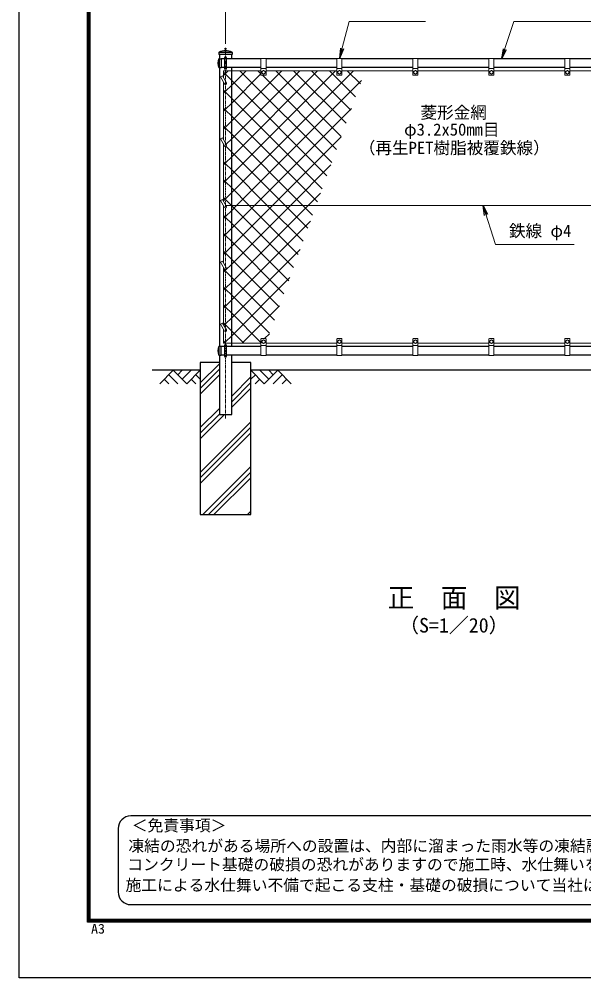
# Model space of a CAD drawing. Units: millimetres, scale not verified. Extents: x -4200 to 4200, y -2970 to 2970.
# Drawn here: x -4200 to -1970, y -2970 to 817 of the extents above; entities that cross this region are included whole.
import ezdxf
from ezdxf.enums import TextEntityAlignment as Align

# ---------------------------------------------------------------- set-up
doc = ezdxf.new("R2010")
doc.units = ezdxf.units.MM
doc.header["$LTSCALE"] = 10
doc.header["$PDMODE"] = 32
doc.header["$PDSIZE"] = 5
doc.linetypes.add('USER1', pattern=[2, 1.25, -0.25, 0.25, -0.25])
for name, color, linetype, lineweight in [('0-0_D-STR1', 1, 'Continuous', 25), ('0-1_D-DCR-HCH', 7, 'Continuous', 13), ('0-2_D-STR3', 3, 'Continuous', 13), ('0-3_D-BMK', 2, 'USER1', 13), ('0-4_D-STR2', 7, 'Continuous', 13), ('0-5_D-STR-DIM', 7, 'Continuous', 13), ('0-6_0', 7, 'Continuous', 25), ('0-8_D-STR4', 7, 'Continuous', 25), ('0-9_D-BGD', 7, 'Continuous', 25), ('0-A_D-STR-TXT', 7, 'Continuous', 13), ('0-B_D-TTL-TXT', 7, 'Continuous', 25), ('0-C_D-TTL', 7, 'Continuous', 25)]:
    doc.layers.add(name, color=color, linetype=linetype, lineweight=lineweight)
doc.layers.add('0-7_DEFPOINTS', color=7, linetype='Continuous')
doc.styles.add('ＭＳ ゴシック', font='')
doc.styles.get('ＭＳ ゴシック').set_extended_font_data('MS Gothic')

# ---------------------------------------------------------------- blocks, each defined once
blk = doc.blocks.new('_Open')
at = {"layer": '0-6_0'}
blk.add_line((-10, 1.667), (0, 0), dxfattribs=at)
blk.add_lwpolyline([(-10, -1.667), (0, 0), (-10, 0)], dxfattribs=at)

msp = doc.modelspace()

# ---------------------------------------------------------------- linework, layer by layer
at = {"layer": '0-0_D-STR1'}
for p, q in [((-3411.07, 685.33), (-3411.07, 677)), ((-3358.87, 685), (-3411.07, 685)), ((-3358.87, 685.33), (-3358.87, 677)), ((-3358.87, 677), (-3411.07, 677)), ((-3410.31, 660.5), (-3401.97, 660.5)), ((-3409.97, 660.5), (-3409.97, 625.5)), ((-3409.27, 677), (-3409.27, 660.5)), ((-3401.97, 660.5), (-3401.97, 625.5)), ((-3388.97, 660), (-3401.97, 660)), ((-3244.97, 660), (-3380.97, 660)), ((-3360.67, 660), (-3360.67, 677)), ((-2944.97, 660), (-3224.97, 660)), ((-2644.97, 660), (-2924.97, 660)), ((-2344.97, 660), (-2624.97, 660)), ((-2044.97, 660), (-2324.97, 660)), ((-1744.97, 660), (-2024.97, 660)), ((-3410.31, 625.5), (-3401.97, 625.5)), ((-3409.27, 625.5), (-3409.27, -475.5)), ((-3388.97, 626), (-3401.97, 626)), ((-3244.97, 626), (-3380.97, 626)), ((-3360.67, -476), (-3360.67, 626)), ((-2944.97, 626), (-3224.97, 626)), ((-2644.97, 626), (-2924.97, 626)), ((-2344.97, 626), (-2624.97, 626)), ((-2044.97, 626), (-2324.97, 626)), ((-1744.97, 626), (-2024.97, 626)), ((-3410.31, -475.5), (-3401.97, -475.5)), ((-3409.97, -510.5), (-3409.97, -475.5)), ((-3401.97, -510.5), (-3401.97, -475.5)), ((-3388.97, -476), (-3401.97, -476)), ((-3244.97, -476), (-3380.97, -476)), ((-2944.97, -476), (-3224.97, -476)), ((-2644.97, -476), (-2924.97, -476)), ((-2344.97, -476), (-2624.97, -476)), ((-2044.97, -476), (-2324.97, -476)), ((-1744.97, -476), (-2024.97, -476)), ((-3410.31, -510.5), (-3401.97, -510.5)), ((-3388.97, -510), (-3401.97, -510)), ((-3244.97, -510), (-3380.97, -510)), ((-2944.97, -510), (-3224.97, -510)), ((-2644.97, -510), (-2924.97, -510)), ((-2344.97, -510), (-2624.97, -510)), ((-2044.97, -510), (-2324.97, -510)), ((-1744.97, -510), (-2024.97, -510))]:
    msp.add_line(p, q, dxfattribs=at)
msp.add_lwpolyline([(-3409.27, -510.5), (-3409.27, -745), (-3360.67, -745), (-3360.67, -510)], dxfattribs=at)
for centre, radius, start, end in [((-3410.07, 685.33), 1, 122.29827, 180), ((-3384.97, 632.66), 59.34, 64.40505, 115.59495), ((-3359.87, 685.33), 1, 0, 57.70173), ((-3379.75, 643), 35.72, 151.52136, 208.47864), ((-3410.31, 659.5), 1, 90, 147.70173), ((-3410.31, 626.5), 1, 212.29827, 270), ((-3379.75, -493), 35.72, 151.52136, 208.47864), ((-3410.31, -476.5), 1, 90, 147.70173), ((-3410.31, -509.5), 1, 212.29827, 270)]:
    msp.add_arc(centre, radius, start, end, dxfattribs=at)
at = {"layer": '0-1_D-DCR-HCH'}
for p, q in [((-3484.97, -619.79), (-3409.27, -544.09)), ((-3484.97, -641.89), (-3409.27, -566.19)), ((-3591.4, -570), (-3644.61, -623.21)), ((-3626.87, -605.47), (-3609.05, -623.21)), ((-3609.14, -587.74), (-3573.5, -623.21)), ((-3591.4, -570), (-3538.19, -623.21)), ((-3573.66, -587.74), (-3555.92, -570)), ((-3555.92, -605.47), (-3520.45, -570)), ((-3538.19, -623.21), (-3484.97, -570)), ((-3520.45, -605.47), (-3502.63, -623.21)), ((-3502.71, -587.74), (-3484.97, -605.39)), ((-3484.97, -663.98), (-3409.27, -588.28)), ((-3360.67, -672.27), (-3284.97, -596.57)), ((-3231.76, -623.21), (-3284.97, -570)), ((-3267.24, -587.74), (-3284.97, -605.39)), ((-3249.5, -605.47), (-3267.32, -623.21)), ((-3214.03, -605.47), (-3249.5, -570)), ((-3178.55, -570), (-3231.76, -623.21)), ((-3196.2, -587.83), (-3214.03, -570)), ((-3160.81, -587.74), (-3196.45, -623.21)), ((-3178.55, -570), (-3125.34, -623.21)), ((-3143.08, -605.47), (-3160.89, -623.21)), ((-3360.67, -694.36), (-3284.97, -618.66)), ((-3360.67, -716.46), (-3284.97, -640.76)), ((-3484.97, -796.57), (-3409.27, -720.87)), ((-3484.97, -818.66), (-3409.27, -742.96)), ((-3484.97, -840.76), (-3389.21, -745)), ((-3484.97, -973.34), (-3284.97, -773.34)), ((-3484.97, -995.44), (-3284.97, -795.44)), ((-3484.97, -1017.54), (-3284.97, -817.54)), ((-3474.85, -1140), (-3284.97, -950.12)), ((-3452.76, -1140), (-3284.97, -972.22)), ((-3430.66, -1140), (-3284.97, -994.31)), ((-3298.08, -1140), (-3284.97, -1126.9))]:
    msp.add_line(p, q, dxfattribs=at)
at = {"layer": '0-2_D-STR3'}
for p, q in [((-3388.97, 621), (-3388.97, 665)), ((-3380.97, 621), (-3380.97, 665)), ((-3244.97, 662), (-3244.97, 597)), ((-3224.97, 662), (-3244.97, 662)), ((-3224.97, 662), (-3224.97, 597)), ((-2944.97, 662), (-2944.97, 597)), ((-2924.97, 662), (-2944.97, 662)), ((-2924.97, 662), (-2924.97, 597)), ((-2644.97, 662), (-2644.97, 597)), ((-2624.97, 662), (-2644.97, 662)), ((-2624.97, 662), (-2624.97, 597)), ((-2344.97, 662), (-2344.97, 597)), ((-2324.97, 662), (-2344.97, 662)), ((-2324.97, 662), (-2324.97, 597)), ((-2044.97, 662), (-2044.97, 597)), ((-2024.97, 662), (-2044.97, 662)), ((-2024.97, 662), (-2024.97, 597)), ((-3392.97, 584.86), (-3392.97, 613)), ((-3392.97, 613), (-3244.97, 613)), ((-3224.97, 622), (-3244.97, 622)), ((-3241.47, 610.74), (-3234.97, 614.5)), ((-3241.47, 610.74), (-3241.47, 603.26)), ((-3234.97, 614.5), (-3228.47, 610.74)), ((-3228.47, 610.74), (-3228.47, 603.26)), ((-3224.97, 613), (-2944.97, 613)), ((-2924.97, 622), (-2944.97, 622)), ((-2941.47, 610.74), (-2934.97, 614.5)), ((-2941.47, 610.74), (-2941.47, 603.26)), ((-2934.97, 614.5), (-2928.47, 610.74)), ((-2928.47, 610.74), (-2928.47, 603.26)), ((-2924.97, 613), (-2644.97, 613)), ((-2624.97, 622), (-2644.97, 622)), ((-2641.47, 610.74), (-2634.97, 614.5)), ((-2641.47, 610.74), (-2641.47, 603.26)), ((-2634.97, 614.5), (-2628.47, 610.74)), ((-2628.47, 610.74), (-2628.47, 603.26)), ((-2624.97, 613), (-2344.97, 613)), ((-2324.97, 622), (-2344.97, 622)), ((-2341.47, 610.74), (-2334.97, 614.5)), ((-2341.47, 610.74), (-2341.47, 603.26)), ((-2334.97, 614.5), (-2328.47, 610.74)), ((-2328.47, 610.74), (-2328.47, 603.26)), ((-2324.97, 613), (-2044.97, 613)), ((-2024.97, 622), (-2044.97, 622)), ((-2041.47, 610.74), (-2034.97, 614.5)), ((-2041.47, 610.74), (-2041.47, 603.26)), ((-2034.97, 614.5), (-2028.47, 610.74)), ((-2028.47, 610.74), (-2028.47, 603.26)), ((-2024.97, 613), (-1744.97, 613)), ((-3404.37, 588.59), (-3397.44, 592.59)), ((-3404.37, 588.59), (-3388.44, 561)), ((-3397.44, 592.59), (-3381.51, 565)), ((-3392.97, 340.86), (-3392.97, 568.86)), ((-3226.97, 595), (-3242.97, 595)), ((-2926.97, 595), (-2942.97, 595)), ((-2941.47, 603.26), (-2934.97, 599.5)), ((-2934.97, 599.5), (-2928.47, 603.26)), ((-2626.97, 595), (-2642.97, 595)), ((-2641.47, 603.26), (-2634.97, 599.5)), ((-2634.97, 599.5), (-2628.47, 603.26)), ((-2326.97, 595), (-2342.97, 595)), ((-2026.97, 595), (-2042.97, 595)), ((-3404.37, 344.59), (-3397.44, 348.59)), ((-3404.37, 344.59), (-3388.44, 317)), ((-3397.44, 348.59), (-3381.51, 321)), ((-3392.97, 96.86), (-3392.97, 324.86)), ((-3404.37, 100.59), (-3397.44, 104.59)), ((-3404.37, 100.59), (-3388.44, 73)), ((-3397.44, 104.59), (-3381.51, 77)), ((-3392.97, -147.14), (-3392.97, 80.86)), ((-1593.06, 81), (-3383.82, 81)), ((-3404.37, -143.41), (-3397.44, -139.41)), ((-3404.37, -143.41), (-3388.44, -171)), ((-3397.44, -139.41), (-3381.51, -167)), ((-3392.97, -391.14), (-3392.97, -163.14)), ((-3404.37, -387.41), (-3397.44, -383.41)), ((-3404.37, -387.41), (-3388.44, -415)), ((-3397.44, -383.41), (-3381.51, -411)), ((-3392.97, -463), (-3392.97, -407.14)), ((-3244.97, -512), (-3244.97, -447)), ((-3226.97, -445), (-3242.97, -445)), ((-3241.47, -460.74), (-3241.47, -453.26)), ((-3228.47, -460.74), (-3228.47, -453.26)), ((-3224.97, -512), (-3224.97, -447)), ((-2944.97, -512), (-2944.97, -447)), ((-2926.97, -445), (-2942.97, -445)), ((-2941.47, -460.74), (-2941.47, -453.26)), ((-2928.47, -460.74), (-2928.47, -453.26)), ((-2924.97, -512), (-2924.97, -447)), ((-2644.97, -512), (-2644.97, -447)), ((-2626.97, -445), (-2642.97, -445)), ((-2641.47, -453.26), (-2634.97, -449.5)), ((-2641.47, -460.74), (-2641.47, -453.26)), ((-2634.97, -449.5), (-2628.47, -453.26)), ((-2628.47, -460.74), (-2628.47, -453.26)), ((-2624.97, -512), (-2624.97, -447)), ((-2344.97, -512), (-2344.97, -447)), ((-2326.97, -445), (-2342.97, -445)), ((-2341.47, -453.26), (-2334.97, -449.5)), ((-2341.47, -460.74), (-2341.47, -453.26)), ((-2334.97, -449.5), (-2328.47, -453.26)), ((-2328.47, -460.74), (-2328.47, -453.26)), ((-2324.97, -512), (-2324.97, -447)), ((-2044.97, -512), (-2044.97, -447)), ((-2026.97, -445), (-2042.97, -445)), ((-2041.47, -460.74), (-2041.47, -453.26)), ((-2028.47, -460.74), (-2028.47, -453.26)), ((-2024.97, -512), (-2024.97, -447)), ((-3392.97, -463), (-3244.97, -463)), ((-3388.97, -515), (-3388.97, -471)), ((-3380.97, -515), (-3380.97, -471)), ((-3224.97, -472), (-3244.97, -472)), ((-3241.47, -460.74), (-3234.97, -464.5)), ((-3234.97, -464.5), (-3228.47, -460.74)), ((-3224.97, -463), (-2944.97, -463)), ((-2924.97, -472), (-2944.97, -472)), ((-2941.47, -460.74), (-2934.97, -464.5)), ((-2934.97, -464.5), (-2928.47, -460.74)), ((-2924.97, -463), (-2644.97, -463)), ((-2624.97, -472), (-2644.97, -472)), ((-2641.47, -460.74), (-2634.97, -464.5)), ((-2634.97, -464.5), (-2628.47, -460.74)), ((-2624.97, -463), (-2344.97, -463)), ((-2324.97, -472), (-2344.97, -472)), ((-2341.47, -460.74), (-2334.97, -464.5)), ((-2334.97, -464.5), (-2328.47, -460.74)), ((-2324.97, -463), (-2044.97, -463)), ((-2024.97, -472), (-2044.97, -472)), ((-2041.47, -460.74), (-2034.97, -464.5)), ((-2034.97, -464.5), (-2028.47, -460.74)), ((-2024.97, -463), (-1744.97, -463)), ((-3224.97, -512), (-3244.97, -512)), ((-2924.97, -512), (-2944.97, -512)), ((-2624.97, -512), (-2644.97, -512)), ((-2324.97, -512), (-2344.97, -512)), ((-2024.97, -512), (-2044.97, -512))]:
    msp.add_line(p, q, dxfattribs=at)
for points in [[(-3241.47, 603.26), (-3234.97, 599.5), (-3228.47, 603.26)], [(-2341.47, 603.26), (-2334.97, 599.5), (-2328.47, 603.26)], [(-2041.47, 603.26), (-2034.97, 599.5), (-2028.47, 603.26)], [(-3241.47, -453.26), (-3234.97, -449.5), (-3228.47, -453.26)], [(-2941.47, -453.26), (-2934.97, -449.5), (-2928.47, -453.26)], [(-2041.47, -453.26), (-2034.97, -449.5), (-2028.47, -453.26)]]:
    msp.add_lwpolyline(points, dxfattribs=at)
for centre in [(-3234.97, 607), (-2934.97, 607), (-2634.97, 607), (-2334.97, 607), (-2034.97, 607), (-3234.97, -457), (-2934.97, -457), (-2634.97, -457), (-2334.97, -457), (-2034.97, -457)]:
    msp.add_circle(centre, 6.49, dxfattribs=at)
for centre, radius, start, end in [((-3384.97, 665), 4, 0, 180), ((-3384.97, 621), 4, 180, 0), ((-3242.97, 597), 2, 180, 270), ((-3226.97, 597), 2, 270, 0), ((-2942.97, 597), 2, 180, 270), ((-2926.97, 597), 2, 270, 0), ((-2642.97, 597), 2, 180, 270), ((-2626.97, 597), 2, 270, 0), ((-2342.97, 597), 2, 180, 270), ((-2326.97, 597), 2, 270, 0), ((-2042.97, 597), 2, 180, 270), ((-2026.97, 597), 2, 270, 0), ((-3384.97, 563), 4, 210, 30), ((-3384.97, 319), 4, 210, 30), ((-3384.97, 75), 4, 210, 30), ((-3384.97, -169), 4, 210, 30), ((-3384.97, -413), 4, 210, 30), ((-3242.97, -447), 2, 90, 180), ((-3226.97, -447), 2, 0, 90), ((-2942.97, -447), 2, 90, 180), ((-2926.97, -447), 2, 0, 90), ((-2642.97, -447), 2, 90, 180), ((-2626.97, -447), 2, 0, 90), ((-2342.97, -447), 2, 90, 180), ((-2326.97, -447), 2, 0, 90), ((-2042.97, -447), 2, 90, 180), ((-2026.97, -447), 2, 0, 90), ((-3384.97, -471), 4, 0, 180), ((-3384.97, -515), 4, 180, 0)]:
    msp.add_arc(centre, radius, start, end, dxfattribs=at)
at = {"layer": '0-3_D-BMK'}
msp.add_line((-3384.97, -760), (-3384.97, 700), dxfattribs=at)
at = {"layer": '0-4_D-STR2'}
for p, q in [((-3360.67, 273.49), (-3021.16, 613)), ((-3360.67, 202.78), (-2950.45, 613)), ((-2965.53, 250.3), (-3328.23, 613)), ((-3244.97, 600.46), (-3257.52, 613)), ((-2927.79, 353.98), (-3186.81, 613)), ((-2908.92, 405.83), (-3116.1, 613)), ((-2890.05, 457.67), (-3045.38, 613)), ((-2871.18, 509.51), (-2974.67, 613)), ((-2852.31, 561.35), (-2903.96, 613)), ((-3341.03, 81), (-2847.53, 574.5)), ((-2946.66, 302.14), (-3239.52, 595)), ((-3384.97, 528.33), (-3392.97, 536.33)), ((-3360.67, 504.03), (-3384.97, 528.33)), ((-3003.27, 146.62), (-3360.67, 504.03)), ((-3384.97, 457.62), (-3392.97, 465.62)), ((-3360.67, 433.32), (-3384.97, 457.62)), ((-3270.32, 81), (-2887.99, 463.33)), ((-3022.13, 94.77), (-3360.67, 433.32)), ((-3199.61, 81), (-2928.46, 352.15)), ((-3392.07, 323.29), (-3392.97, 324.19)), ((-3392.97, 311.9), (-3388.21, 316.67)), ((-3384.97, 249.19), (-3360.67, 273.49)), ((-3384.97, 245.48), (-3392.97, 253.48)), ((-3392.97, 241.19), (-3384.97, 249.19)), ((-3360.67, 221.18), (-3384.97, 245.48)), ((-3128.9, 81), (-2968.92, 240.98)), ((-3384.97, 178.48), (-3360.67, 202.78)), ((-3220.49, 81), (-3360.67, 221.18)), ((-3384.97, 174.77), (-3392.97, 182.77)), ((-3392.97, 170.48), (-3384.97, 178.48)), ((-3360.67, 150.47), (-3384.97, 174.77)), ((-3291.2, 81), (-3360.67, 150.47)), ((-3058.19, 81), (-3009.38, 129.8)), ((-3360.67, 61.36), (-3341.03, 81)), ((-3360.67, -9.35), (-3270.32, 81)), ((-3360.67, -80.06), (-3199.61, 81)), ((-3360.67, -150.78), (-3128.9, 81)), ((-3360.67, -221.49), (-3058.19, 81)), ((-3097.61, -112.59), (-3291.2, 81)), ((-3078.74, -60.75), (-3220.49, 81)), ((-3384.97, 33.35), (-3392.97, 41.35)), ((-3384.97, 37.06), (-3360.67, 61.36)), ((-3392.97, 29.06), (-3384.97, 37.06)), ((-3360.67, 9.05), (-3384.97, 33.35)), ((-3135.35, -216.28), (-3360.67, 9.05)), ((-3384.97, -37.36), (-3392.97, -29.36)), ((-3392.97, -41.65), (-3384.97, -33.65)), ((-3384.97, -33.65), (-3360.67, -9.35)), ((-3360.67, -61.66), (-3384.97, -37.36)), ((-3154.22, -268.12), (-3360.67, -61.66)), ((-3384.97, -108.07), (-3392.97, -100.07)), ((-3392.97, -112.36), (-3384.97, -104.36)), ((-3384.97, -104.36), (-3360.67, -80.06)), ((-3360.67, -132.37), (-3384.97, -108.07)), ((-3384.97, -175.08), (-3360.67, -150.78)), ((-3173.09, -319.96), (-3360.67, -132.37)), ((-3384.97, -178.78), (-3392.97, -170.78)), ((-3392.97, -183.08), (-3384.97, -175.08)), ((-3360.67, -203.08), (-3384.97, -178.78)), ((-3384.97, -245.79), (-3360.67, -221.49)), ((-3191.95, -371.8), (-3360.67, -203.08)), ((-3384.97, -249.49), (-3392.97, -241.49)), ((-3392.97, -253.79), (-3384.97, -245.79)), ((-3360.67, -273.79), (-3384.97, -249.49)), ((-3210.82, -423.64), (-3360.67, -273.79)), ((-3319.35, -463), (-3171.24, -314.9)), ((-3230.64, -445), (-3211.71, -426.07)), ((-3248.64, -463), (-3244.97, -459.34))]:
    msp.add_line(p, q, dxfattribs=at)
for points in [[(-3392.97, 594.74), (-3384.97, 602.74), (-3374.72, 613)], [(-3392.97, 524.03), (-3384.97, 532.03), (-3360.67, 556.33), (-3304.01, 613)], [(-3392.97, 382.61), (-3384.97, 390.61), (-3360.67, 414.91), (-3162.58, 613)], [(-3392.97, 99.77), (-3384.97, 107.77), (-3360.67, 132.07), (-2879.74, 613)], [(-2984.4, 198.46), (-3360.67, 574.74), (-3384.97, 599.04), (-3392.97, 607.04)], [(-3382.38, 322.5), (-3360.67, 344.2), (-3091.87, 613)], [(-3392.97, 453.32), (-3384.97, 461.32), (-3360.67, 485.62), (-3244.97, 601.32)], [(-3041, 42.93), (-3079.07, 81), (-3360.67, 362.6), (-3384.97, 386.9), (-3392.97, 394.9)], [(-3059.87, -8.91), (-3149.78, 81), (-3360.67, 291.89), (-3383.94, 315.15)], [(-3116.48, -164.43), (-3360.67, 79.76), (-3361.91, 81), (-3384.97, 104.06), (-3392.97, 112.06)], [(-3392.97, -324.5), (-3384.97, -316.5), (-3360.67, -292.2), (-3049.85, 18.63)], [(-3391.49, -393.72), (-3384.97, -387.21), (-3360.67, -362.91), (-3090.31, -92.55)], [(-3390.06, -463), (-3384.97, -457.92), (-3360.67, -433.62), (-3130.78, -203.72)], [(-3244.97, -460.2), (-3360.67, -344.5), (-3384.97, -320.2), (-3392.97, -312.2)], [(-3312.89, -463), (-3360.67, -415.21), (-3384.97, -390.91), (-3392.97, -382.91)], [(-3383.6, -463), (-3384.97, -461.62), (-3392.97, -453.62)]]:
    msp.add_lwpolyline(points, dxfattribs=at)
at = {"layer": '0-5_D-STR-DIM'}
msp.add_line((-3384.97, 720), (-3384.97, 995), dxfattribs=at)
at = {"layer": '0-7_DEFPOINTS'}
msp.add_point((-3384.97, 700), dxfattribs=at)
at = {"layer": '0-8_D-STR4'}
for p, q in [((-3409.27, -540), (-3484.97, -540)), ((-3284.97, -540), (-3360.67, -540))]:
    msp.add_line(p, q, dxfattribs=at)
msp.add_lwpolyline([(-3484.97, -540), (-3484.97, -1140), (-3284.97, -1140), (-3284.97, -540)], dxfattribs=at)
at = {"layer": '0-9_D-BGD'}
for p, q in [((-3484.97, -570), (-3674.97, -570)), ((-1684.97, -570), (-3284.97, -570))]:
    msp.add_line(p, q, dxfattribs=at)
at = {"layer": '0-A_D-STR-TXT'}
for points in [[(-2594.54, 808.26), (-2896.99, 808.26), (-2934.47, 663.94)], [(-1710.31, 808.26), (-2246.26, 808.26), (-2294.35, 661.9)], [(-2008.02, -72.63), (-2319.35, -72.63), (-2367.45, 79.09)]]:
    msp.add_lwpolyline(points, dxfattribs=at)
at = {"layer": '0-B_D-TTL-TXT', "color": 2}
for p, q in [((-1313.46, -2330.71), (-3759.01, -2330.71)), ((-3809.01, -2380.71), (-3809.01, -2630.71)), ((-3759.01, -2680.71), (-1313.46, -2680.71))]:
    msp.add_line(p, q, dxfattribs=at)
for centre, start, end in [((-3759.01, -2380.71), 90, 180), ((-3759.01, -2630.71), 180, 270)]:
    msp.add_arc(centre, 50, start, end, dxfattribs=at)
at = {"layer": '0-C_D-TTL', "color": 2}
msp.add_lwpolyline([(-4200, 2970), (4200, 2970), (4200, -2970), (-4200, -2970)], close=True, dxfattribs=at)
at = {"layer": '0-C_D-TTL'}
for points in [[(-3930, 2750), (3930, 2750), (3930, -2750), (-3930, -2750)], [(-3927.5, 2747.5), (3927.5, 2747.5), (3927.5, -2747.5), (-3927.5, -2747.5)], [(-3925, 2745), (3925, 2745), (3925, -2745), (-3925, -2745)], [(-3922.5, 2742.5), (3922.5, 2742.5), (3922.5, -2742.5), (-3922.5, -2742.5)], [(-3920, 2740), (3920, 2740), (3920, -2740), (-3920, -2740)]]:
    msp.add_lwpolyline(points, close=True, dxfattribs=at)

# ---------------------------------------------------------------- block references
at = {"layer": '0-A_D-STR-TXT', "xscale": 4, "yscale": 4}
for p, rotation in [((-2934.97, 662), 255.43959), ((-2294.97, 660), 251.80943), ((-2368.05, 81), 107.58773)]:
    msp.add_blockref('_Open', p, dxfattribs=dict(at, rotation=rotation))

# ---------------------------------------------------------------- texts
at = {"layer": '0-A_D-STR-TXT', "style": 'ＭＳ ゴシック'}
for s, p in [('菱形金網', (-2614.92, 409.9)), ('φ3.2x50mm目', (-2679.89, 342.31)), ('（再生PET樹脂被覆鉄線）', (-2858.57, 270.15)), ('鉄線 φ4', (-2265.64, -57.76))]:
    msp.add_text(s, height=48.09, dxfattribs=at).set_placement(p, align=Align.BOTTOM_LEFT)
at = {"layer": '0-B_D-TTL-TXT', "style": 'ＭＳ ゴシック'}
for s, height, p in [('正\u3000面\u3000図', 76.98, (-2744.87, -1530.39)), ('（S=1／20）', 57.7, (-2699.39, -1623.59)), ('＜免責事項＞ \u3000\u3000', 45.67, (-3755.3, -2404.89)), ('凍結の恐れがある場所への設置は、内部に溜まった雨水等の凍結融解により支柱の破損や', 45.67, (-3768.83, -2485.39)), ('コンクリート基礎の破損の恐れがありますので施工時、水仕舞いを行ってください。', 45.67, (-3772.94, -2558.81)), ('施工による水仕舞い不備で起こる支柱・基礎の破損について当社は責任を負いかねます。 ', 45.67, (-3779.93, -2640.3))]:
    msp.add_text(s, height=height, dxfattribs=at).set_placement(p, align=Align.BOTTOM_LEFT)
at = {"layer": '0-C_D-TTL', "style": 'ＭＳ ゴシック', "width": 1.05}
msp.add_text('A3', height=38.49, dxfattribs=at).set_placement((-3916.09, -2806.81), align=Align.BOTTOM_LEFT)

doc.saveas('drawing.dxf')
